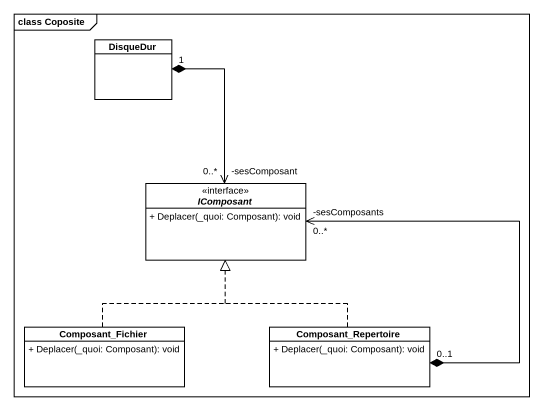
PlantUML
@startuml
mainframe class Coposite
hide circle
hide empty members
skinparam classAttributeIconSize 0
class DisqueDur
interface IComposant <<interface>> {
  + Deplacer(_quoi: Composant): void
}
class Composant_Fichier {
  + Deplacer(_quoi: Composant): void
}
class Composant_Repertoire {
  + Deplacer(_quoi: Composant): void
}
IComposant "-sesComposant\n0..*" <-up-* "1" DisqueDur
IComposant "-sesComposants\n0..*" <--* "0..1" Composant_Repertoire
Composant_Fichier .up.|> IComposant
Composant_Repertoire .up.|> IComposant
@enduml
